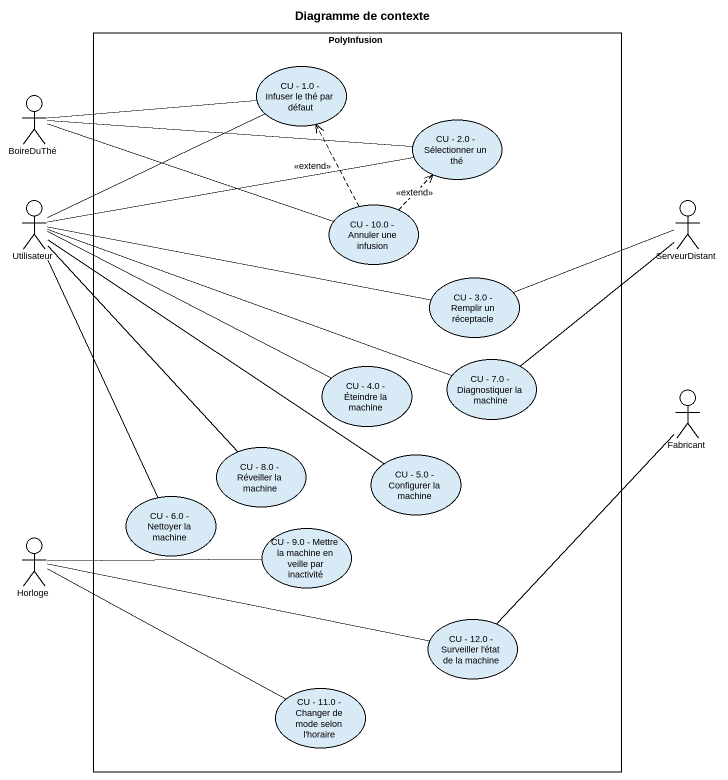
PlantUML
@startuml
title Diagramme de contexte
rectangle PolyInfusion {
  usecase "CU - 1.0 - Infuser le thé par défaut" as CU_1_0_Infuser_le_thé_par
  usecase "CU - 2.0 - Sélectionner un thé" as CU_2_0_Sélectionner_un_thé
  usecase "CU - 10.0 - Annuler une infusion" as CU_10_0_Annuler_une_infusion
  usecase "CU - 3.0 - Remplir un réceptacle" as CU_3_0_Remplir_un_réceptacle
  usecase "CU - 4.0 - Éteindre la machine" as CU_4_0_Éteindre_la_machine
  usecase "CU - 7.0 - Diagnostiquer la machine" as CU_7_0_Diagnostiquer_la
  usecase "CU - 8.0 - Réveiller la machine" as CU_8_0_Réveiller_la_machine
  usecase "CU - 5.0 - Configurer la machine" as CU_5_0_Configurer_la_machine
  usecase "CU - 6.0 - Nettoyer la machine" as CU_6_0_Nettoyer_la_machine
  usecase "CU - 9.0 - Mettre la machine en veille par inactivité" as CU_9_0_Mettre_la_machine_en
  usecase "CU - 12.0 - Surveiller l'état de la machine" as CU_12_0_Surveiller_l_état
  usecase "CU - 11.0 - Changer de mode selon l'horaire" as CU_11_0_Changer_de_mode
}
actor BoireDuThé
actor Utilisateur
actor ServeurDistant
actor Fabricant
actor Horloge
BoireDuThé -right- CU_1_0_Infuser_le_thé_par
BoireDuThé -right- CU_2_0_Sélectionner_un_thé
BoireDuThé -right- CU_10_0_Annuler_une_infusion
Utilisateur -right- CU_1_0_Infuser_le_thé_par
Utilisateur -right- CU_2_0_Sélectionner_un_thé
Utilisateur -right- CU_3_0_Remplir_un_réceptacle
Utilisateur -right- CU_4_0_Éteindre_la_machine
Utilisateur -right- CU_7_0_Diagnostiquer_la
Utilisateur -- CU_8_0_Réveiller_la_machine
Utilisateur -- CU_5_0_Configurer_la_machine
Utilisateur -- CU_6_0_Nettoyer_la_machine
CU_10_0_Annuler_une_infusion .up.> CU_1_0_Infuser_le_thé_par : <<extend>>
CU_10_0_Annuler_une_infusion .up.> CU_2_0_Sélectionner_un_thé : <<extend>>
ServeurDistant -left- CU_3_0_Remplir_un_réceptacle
ServeurDistant -- CU_7_0_Diagnostiquer_la
Fabricant -- CU_12_0_Surveiller_l_état
Horloge -right- CU_9_0_Mettre_la_machine_en
Horloge -right- CU_12_0_Surveiller_l_état
Horloge -right- CU_11_0_Changer_de_mode
@enduml
